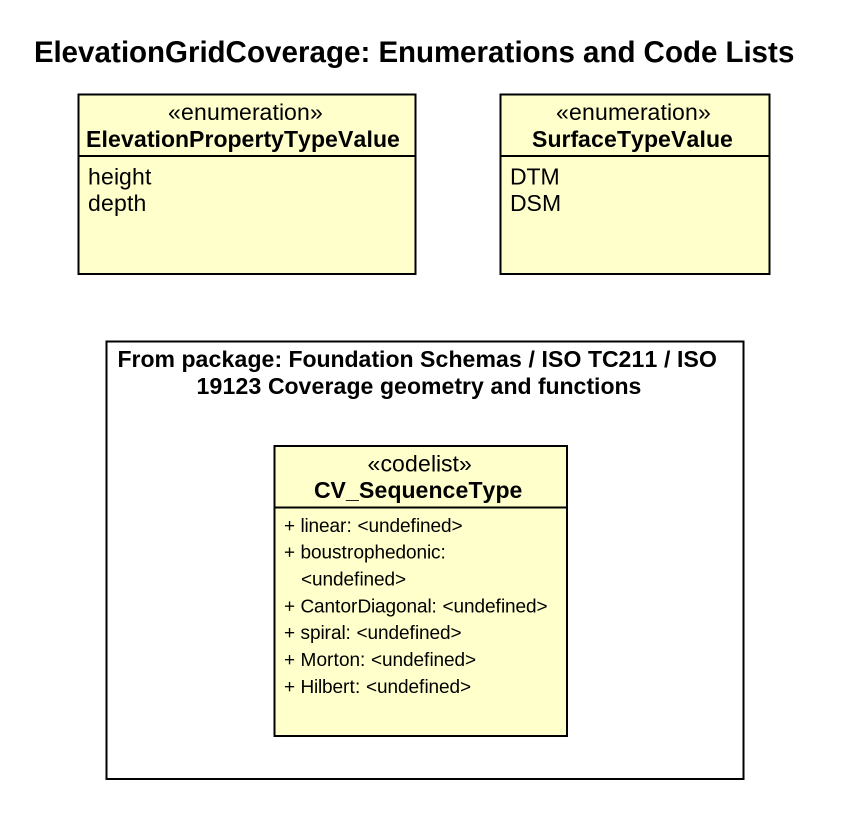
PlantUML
@startuml
title ElevationGridCoverage: Enumerations and Code Lists
hide circle
hide empty members
skinparam classAttributeIconSize 0
enum ElevationPropertyTypeValue {
  height
  depth
}
enum SurfaceTypeValue {
  DTM
  DSM
}
rectangle "From package: Foundation Schemas / ISO TC211 / ISO 19123 Coverage geometry and functions" as From_package_Foundation {
  class CV_SequenceType <<codelist>> {
    + linear: <undefined>
    + boustrophedonic: <undefined>
    + CantorDiagonal: <undefined>
    + spiral: <undefined>
    + Morton: <undefined>
    + Hilbert: <undefined>
  }
}
@enduml
